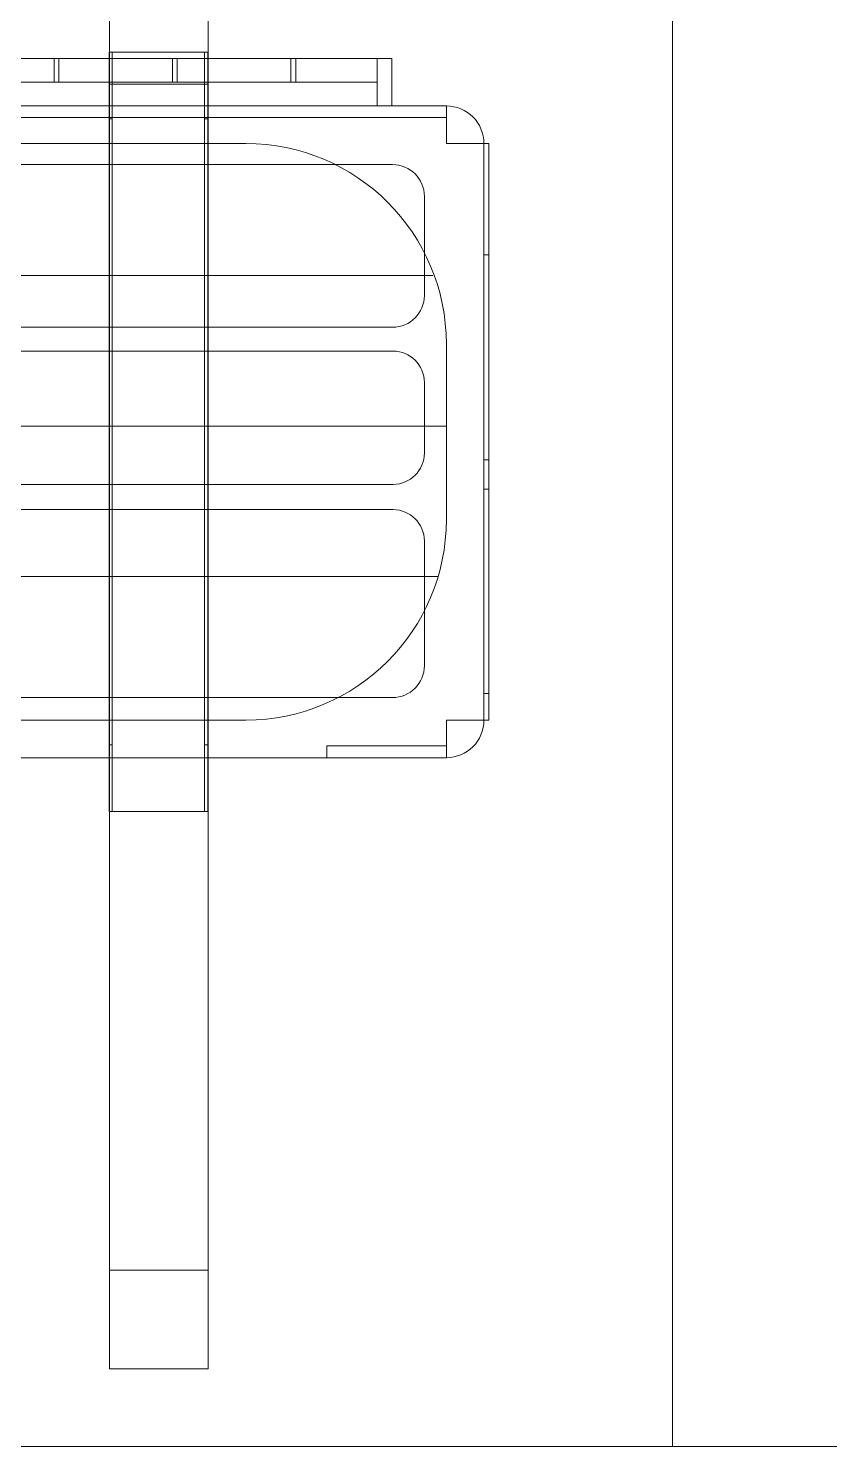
# Model space of a CAD drawing. Header units: metres. Extents: x 29 to 86.9, y -23.2 to 39.7.
# Drawn here: x 59.425 to 59.831, y -19.872 to -19.153 of the extents above; entities that cross this region are included whole.
import ezdxf

# ---------------------------------------------------------------- set-up
doc = ezdxf.new("R2010")
doc.units = ezdxf.units.M
doc.header["$LTSCALE"] = 100
doc.layers.get('0').update_dxf_attribs({"color": 254})
for name, color, linetype, lineweight in [('A-GENM', 7, 'Continuous', 18), ('Arqui', 8, 'Continuous', 0), ('M-EQPM', 14, 'Continuous', 18)]:
    doc.layers.add(name, color=color, linetype=linetype, lineweight=lineweight)

# ---------------------------------------------------------------- blocks, each defined once
blk = doc.blocks.new('A$C9582355f')
at = {"layer": 'Arqui'}
for points in [[(30.76906, 5.29217), (29.76906, 5.29217), (29.76906, 3.29217), (30.76906, 3.29217)], [(30.76906, 5.29217), (31.76906, 5.29217), (31.76906, 3.29217), (30.76906, 3.29217)]]:
    blk.add_lwpolyline(points, close=True, dxfattribs=at)
blk = doc.blocks.new('PIE AMIGO - PIE AMIGO-2313743-NIVEL 02')
at = {"layer": 'A-GENM', "color": 253, "true_color": 0xaaaaaa}
for p, q in [((-0.53086, 0.025), (-0.60157, 0.025)), ((-0.60157, 0.025), (-0.60157, -0.025)), ((0.07, 0.025), (-0.60157, 0.025)), ((-0.53086, -0.025), (-0.53086, 0.025)), ((-0.53086, 0.025), (0.07, 0.025)), ((0.12, 0.025), (0.07, 0.025)), ((0.07, 0.025), (0.07, -0.025)), ((0.12, 0.025), (0.07, 0.025)), ((0.07, 0.025), (0.07, -0.025)), ((0.07, -0.025), (0.07, 0.025)), ((0.07, -0.025), (0.07, 0.025)), ((0.12, -0.025), (0.12, 0.025)), ((0.12, -0.025), (0.12, 0.025)), ((-0.60157, -0.025), (-0.53086, -0.025)), ((-0.60157, -0.025), (0.07, -0.025)), ((0.07, -0.025), (-0.53086, -0.025)), ((0.07, -0.025), (0.12, -0.025)), ((0.07, -0.025), (0.12, -0.025))]:
    blk.add_line(p, q, dxfattribs=at)
blk = doc.blocks.new('USA_FJM_ODU_UB2_5ROOM_Ver_1_1 _048- 4TR_-JXH48J-AJ048 - 47000 BTU_ 208-230V_ AJ048BXJ5CH_AA-2905613-NIVEL 02')
at = {"layer": 'M-EQPM', "lineweight": 9}
h = blk.add_hatch(dxfattribs=at)
h.set_pattern_fill('FP_5', color=256, style=0, pattern_type=2)
h.set_pattern_definition([(0, (0, 0), (0, 0.0762), [])])
h.paths.add_polyline_path([(0.32268, 0.14605), (-0.34925, 0.14605), (-0.37555, 0.14259), (-0.40005, 0.13244), (-0.42109, 0.11629), (-0.43724, 0.09525), (-0.44739, 0.07075), (-0.45085, 0.04445), (-0.45085, -0.04445), (-0.44739, -0.07075), (-0.43724, -0.09525), (-0.42109, -0.11629), (-0.40005, -0.13244), (-0.37555, -0.14259), (-0.34925, -0.14605), (0.34925, -0.14605), (0.37555, -0.14259), (0.40005, -0.13244), (0.42109, -0.11629), (0.43724, -0.09525), (0.44739, -0.07075), (0.45085, -0.04445), (0.45085, 0.04445), (0.44739, 0.07075), (0.43724, 0.09525), (0.42109, 0.11629), (0.40005, 0.13244), (0.37555, 0.14259), (0.34925, 0.14605)])
at = {"layer": 'M-EQPM', "color": 1, "true_color": 0xff0000}
for p, q in [((-0.32987, 0.19234), (-0.32987, -0.19234)), ((-0.32987, 0.15857), (-0.32987, 0.19234)), ((-0.32827, 0.19234), (-0.32987, 0.19234)), ((-0.32987, 0.19234), (-0.32827, 0.19234)), ((-0.32827, 0.19234), (-0.32827, 0.15857)), ((-0.32827, -0.19234), (-0.32827, 0.19234)), ((-0.28147, 0.19234), (-0.32827, 0.19234)), ((-0.32827, 0.19234), (-0.32827, -0.19234)), ((-0.32827, -0.19234), (-0.32827, 0.19234)), ((-0.32827, 0.19234), (-0.28147, 0.19234)), ((-0.28147, 0.19234), (-0.28147, -0.19234)), ((-0.28147, 0.15857), (-0.28147, 0.19234)), ((-0.27987, 0.19234), (-0.28147, 0.19234)), ((-0.28147, 0.19234), (-0.27987, 0.19234)), ((-0.28147, -0.19234), (-0.28147, 0.19234)), ((-0.28147, 0.19234), (-0.28147, -0.19234)), ((-0.27987, 0.19234), (-0.27987, 0.15857)), ((-0.27987, -0.19234), (-0.27987, 0.19234)), ((-0.45085, 0.14605), (-0.45085, 0.1651)), ((-0.45085, 0.1651), (-0.45085, 0.14605)), ((-0.45085, 0.1651), (0.45085, 0.1651)), ((0.45085, 0.1651), (-0.45085, 0.1651)), ((-0.45085, 0.1651), (0.45085, 0.1651)), ((0.45085, 0.1651), (-0.45085, 0.1651)), ((-0.39029, 0.1651), (-0.45085, 0.1651)), ((-0.45085, 0.1651), (-0.45085, 0.15918)), ((-0.45085, 0.15918), (-0.45085, 0.1651)), ((-0.45085, 0.1651), (-0.39029, 0.1651)), ((-0.45085, 0.15918), (-0.39029, 0.15918)), ((-0.39029, 0.15918), (-0.45085, 0.15918)), ((-0.39029, 0.15918), (-0.39029, 0.1651)), ((-0.39029, 0.1651), (-0.39029, 0.15918)), ((-0.32987, -0.15857), (-0.32987, 0.15857)), ((-0.32987, 0.15857), (-0.32827, 0.15857)), ((-0.32827, 0.15857), (-0.32827, -0.15857)), ((-0.28147, -0.15857), (-0.28147, 0.15857)), ((-0.28147, 0.15857), (-0.27987, 0.15857)), ((-0.27987, 0.15857), (-0.27987, -0.15857)), ((-0.47244, -0.14605), (-0.47244, 0.14605)), ((-0.47244, 0.14605), (-0.47244, -0.14605)), ((-0.47244, 0.14605), (-0.4699, 0.14605)), ((-0.47244, 0.14605), (-0.4699, 0.14605)), ((-0.4699, 0.14605), (-0.45085, 0.14605)), ((-0.45085, 0.14605), (-0.4699, 0.14605)), ((-0.4699, -0.14605), (-0.4699, 0.14605)), ((-0.4699, 0.14605), (-0.4699, -0.14605)), ((-0.4699, -0.14605), (-0.4699, 0.14605)), ((-0.4699, 0.14605), (-0.4699, -0.14605)), ((-0.4699, -0.14605), (-0.4699, 0.14605)), ((-0.4699, 0.14605), (-0.4699, -0.14605)), ((0.34925, 0.14605), (-0.34925, 0.14605)), ((-0.34925, 0.14605), (0.34925, 0.14605)), ((-0.4699, 0.13264), (-0.47244, 0.13264)), ((-0.4699, 0.13264), (-0.47244, 0.13264)), ((-0.4699, 0.13264), (-0.47244, 0.13264)), ((-0.4699, 0.13264), (-0.47244, 0.13264)), ((-0.4699, 0.13264), (-0.47244, 0.13264)), ((-0.4699, 0.13264), (-0.47244, 0.13264)), ((-0.4699, 0.13264), (-0.47244, 0.13264)), ((-0.47244, 0.12211), (-0.47244, 0.13264)), ((-0.47244, 0.12211), (-0.47244, 0.13264)), ((-0.47244, 0.12211), (-0.47244, 0.13264)), ((-0.47244, 0.12211), (-0.47244, 0.13264)), ((-0.47244, 0.12211), (-0.47244, 0.13264)), ((-0.47244, 0.12211), (-0.47244, 0.13264)), ((-0.47244, 0.12211), (-0.47244, 0.13264)), ((-0.47244, 0.12211), (-0.47244, 0.13264)), ((-0.47244, 0.12211), (-0.47244, 0.13264)), ((-0.47244, 0.12211), (-0.47244, 0.13264)), ((-0.47244, 0.12211), (-0.47244, 0.13264)), ((-0.47244, 0.12211), (-0.47244, 0.13264)), ((-0.47244, 0.12211), (-0.47244, 0.13264)), ((-0.47244, 0.12211), (-0.47244, 0.13264)), ((-0.4699, 0.13264), (-0.4699, 0.12211)), ((-0.4699, 0.13264), (-0.4699, 0.12211)), ((-0.4699, 0.13264), (-0.4699, 0.12211)), ((-0.4699, 0.13264), (-0.4699, 0.12211)), ((-0.4699, 0.13264), (-0.4699, 0.12211)), ((-0.4699, 0.13264), (-0.4699, 0.12211)), ((-0.4699, 0.13264), (-0.4699, 0.12211)), ((-0.4699, 0.13264), (-0.4699, 0.12211)), ((-0.4699, 0.13264), (-0.4699, 0.12211)), ((-0.4699, 0.13264), (-0.4699, 0.12211)), ((-0.4699, 0.13264), (-0.4699, 0.12211)), ((-0.4699, 0.13264), (-0.4699, 0.12211)), ((-0.4699, 0.13264), (-0.4699, 0.12211)), ((-0.4699, 0.13264), (-0.4699, 0.12211)), ((0.42241, 0.13461), (-0.42359, 0.13461)), ((-0.42359, 0.13461), (0.42241, 0.13461)), ((-0.47244, 0.12211), (-0.47244, 0.03956)), ((-0.47244, 0.03956), (-0.47244, 0.12211)), ((-0.47244, 0.12211), (-0.47244, 0.03956)), ((-0.47244, 0.03956), (-0.47244, 0.12211)), ((-0.47244, 0.12211), (-0.47244, 0.03956)), ((-0.47244, 0.03956), (-0.47244, 0.12211)), ((-0.47244, 0.12211), (-0.47244, 0.03956)), ((-0.47244, 0.03956), (-0.47244, 0.12211)), ((-0.47244, 0.12211), (-0.47244, 0.03956)), ((-0.47244, 0.03956), (-0.47244, 0.12211)), ((-0.47244, 0.12211), (-0.47244, 0.03956)), ((-0.47244, 0.03956), (-0.47244, 0.12211)), ((-0.47244, 0.12211), (-0.47244, 0.03956)), ((-0.47244, 0.03956), (-0.47244, 0.12211)), ((-0.4699, 0.12211), (-0.4699, 0.03956)), ((-0.4699, 0.03956), (-0.4699, 0.12211)), ((-0.4699, 0.12211), (-0.4699, 0.03956)), ((-0.4699, 0.03956), (-0.4699, 0.12211)), ((-0.4699, 0.12211), (-0.4699, 0.03956)), ((-0.4699, 0.03956), (-0.4699, 0.12211)), ((-0.4699, 0.12211), (-0.4699, 0.03956)), ((-0.4699, 0.03956), (-0.4699, 0.12211)), ((-0.4699, 0.12211), (-0.4699, 0.03956)), ((-0.4699, 0.03956), (-0.4699, 0.12211)), ((-0.4699, 0.12211), (-0.4699, 0.03956)), ((-0.4699, 0.03956), (-0.4699, 0.12211)), ((-0.4699, 0.12211), (-0.4699, 0.03956)), ((-0.4699, 0.03956), (-0.4699, 0.12211)), ((-0.43969, 0.11851), (-0.43969, 0.05526)), ((-0.43969, 0.05526), (-0.43969, 0.11851)), ((-0.45085, 0.04445), (-0.45085, -0.04445)), ((-0.45085, -0.04445), (-0.45085, 0.04445)), ((-0.47244, 0.02903), (-0.47244, 0.03956)), ((-0.47244, 0.02903), (-0.47244, 0.03956)), ((-0.47244, 0.02903), (-0.47244, 0.03956)), ((-0.47244, 0.02903), (-0.47244, 0.03956)), ((-0.47244, 0.02903), (-0.47244, 0.03956)), ((-0.47244, 0.02903), (-0.47244, 0.03956)), ((-0.47244, 0.02903), (-0.47244, 0.03956)), ((-0.47244, 0.02903), (-0.47244, 0.03956)), ((-0.47244, 0.02903), (-0.47244, 0.03956)), ((-0.47244, 0.02903), (-0.47244, 0.03956)), ((-0.47244, 0.02903), (-0.47244, 0.03956)), ((-0.47244, 0.02903), (-0.47244, 0.03956)), ((-0.47244, 0.02903), (-0.47244, 0.03956)), ((-0.47244, 0.02903), (-0.47244, 0.03956)), ((-0.4699, 0.03956), (-0.4699, 0.02903)), ((-0.4699, 0.03956), (-0.4699, 0.02903)), ((-0.4699, 0.03956), (-0.4699, 0.02903)), ((-0.4699, 0.03956), (-0.4699, 0.02903)), ((-0.4699, 0.03956), (-0.4699, 0.02903)), ((-0.4699, 0.03956), (-0.4699, 0.02903)), ((-0.4699, 0.03956), (-0.4699, 0.02903)), ((-0.4699, 0.03956), (-0.4699, 0.02903)), ((-0.4699, 0.03956), (-0.4699, 0.02903)), ((-0.4699, 0.03956), (-0.4699, 0.02903)), ((-0.4699, 0.03956), (-0.4699, 0.02903)), ((-0.4699, 0.03956), (-0.4699, 0.02903)), ((-0.4699, 0.03956), (-0.4699, 0.02903)), ((-0.4699, 0.03956), (-0.4699, 0.02903)), ((-0.42385, 0.03943), (0.42268, 0.03943)), ((0.42268, 0.03943), (-0.42385, 0.03943)), ((-0.47244, 0.02903), (-0.4699, 0.02903)), ((-0.47244, 0.02903), (-0.4699, 0.02903)), ((-0.47244, 0.02903), (-0.4699, 0.02903)), ((-0.47244, 0.02903), (-0.4699, 0.02903)), ((-0.47244, 0.02903), (-0.4699, 0.02903)), ((-0.47244, 0.02903), (-0.4699, 0.02903)), ((-0.47244, 0.02903), (-0.4699, 0.02903)), ((0.42268, 0.02663), (-0.42385, 0.02663)), ((-0.42385, 0.02663), (0.42268, 0.02663)), ((-0.4699, 0.01413), (-0.47244, 0.01413)), ((-0.4699, 0.01413), (-0.47244, 0.01413)), ((-0.4699, 0.01413), (-0.47244, 0.01413)), ((-0.4699, 0.01413), (-0.47244, 0.01413)), ((-0.4699, 0.01413), (-0.47244, 0.01413)), ((-0.4699, 0.01413), (-0.47244, 0.01413)), ((-0.4699, 0.01413), (-0.47244, 0.01413)), ((-0.47244, 0.0036), (-0.47244, 0.01413)), ((-0.47244, 0.0036), (-0.47244, 0.01413)), ((-0.47244, 0.0036), (-0.47244, 0.01413)), ((-0.47244, 0.0036), (-0.47244, 0.01413)), ((-0.47244, 0.0036), (-0.47244, 0.01413)), ((-0.47244, 0.0036), (-0.47244, 0.01413)), ((-0.47244, 0.0036), (-0.47244, 0.01413)), ((-0.47244, 0.0036), (-0.47244, 0.01413)), ((-0.47244, 0.0036), (-0.47244, 0.01413)), ((-0.47244, 0.0036), (-0.47244, 0.01413)), ((-0.47244, 0.0036), (-0.47244, 0.01413)), ((-0.47244, 0.0036), (-0.47244, 0.01413)), ((-0.47244, 0.0036), (-0.47244, 0.01413)), ((-0.47244, 0.0036), (-0.47244, 0.01413)), ((-0.4699, 0.01413), (-0.4699, 0.0036)), ((-0.4699, 0.01413), (-0.4699, 0.0036)), ((-0.4699, 0.01413), (-0.4699, 0.0036)), ((-0.4699, 0.01413), (-0.4699, 0.0036)), ((-0.4699, 0.01413), (-0.4699, 0.0036)), ((-0.4699, 0.01413), (-0.4699, 0.0036)), ((-0.4699, 0.01413), (-0.4699, 0.0036)), ((-0.4699, 0.01413), (-0.4699, 0.0036)), ((-0.4699, 0.01413), (-0.4699, 0.0036)), ((-0.4699, 0.01413), (-0.4699, 0.0036)), ((-0.4699, 0.01413), (-0.4699, 0.0036)), ((-0.4699, 0.01413), (-0.4699, 0.0036)), ((-0.4699, 0.01413), (-0.4699, 0.0036)), ((-0.4699, 0.01413), (-0.4699, 0.0036)), ((-0.43969, 0.0108), (-0.43969, -0.02501)), ((-0.43969, -0.02501), (-0.43969, 0.0108)), ((-0.47244, -0.07907), (-0.47244, 0.0036)), ((-0.47244, 0.0036), (-0.47244, -0.07919)), ((-0.47244, -0.07907), (-0.47244, 0.0036)), ((-0.47244, 0.0036), (-0.47244, -0.07919)), ((-0.47244, -0.07907), (-0.47244, 0.0036)), ((-0.47244, 0.0036), (-0.47244, -0.07919)), ((-0.47244, -0.07907), (-0.47244, 0.0036)), ((-0.47244, 0.0036), (-0.47244, -0.07919)), ((-0.47244, -0.07907), (-0.47244, 0.0036)), ((-0.47244, 0.0036), (-0.47244, -0.07919)), ((-0.47244, -0.07907), (-0.47244, 0.0036)), ((-0.47244, 0.0036), (-0.47244, -0.07919)), ((-0.47244, -0.07907), (-0.47244, 0.0036)), ((-0.47244, 0.0036), (-0.47244, -0.07919)), ((-0.4699, -0.07919), (-0.4699, 0.0036)), ((-0.4699, 0.0036), (-0.4699, -0.07907)), ((-0.4699, -0.07919), (-0.4699, 0.0036)), ((-0.4699, 0.0036), (-0.4699, -0.07907)), ((-0.4699, -0.07919), (-0.4699, 0.0036)), ((-0.4699, 0.0036), (-0.4699, -0.07907)), ((-0.4699, -0.07919), (-0.4699, 0.0036)), ((-0.4699, 0.0036), (-0.4699, -0.07907)), ((-0.4699, -0.07919), (-0.4699, 0.0036)), ((-0.4699, 0.0036), (-0.4699, -0.07907)), ((-0.4699, -0.07919), (-0.4699, 0.0036)), ((-0.4699, 0.0036), (-0.4699, -0.07907)), ((-0.4699, -0.07919), (-0.4699, 0.0036)), ((-0.4699, 0.0036), (-0.4699, -0.07907)), ((-0.42385, -0.04084), (0.42268, -0.04084)), ((0.42268, -0.04084), (-0.42385, -0.04084)), ((0.42129, -0.05298), (-0.42359, -0.05298)), ((-0.42359, -0.05298), (0.42129, -0.05298)), ((-0.43969, -0.06908), (-0.43969, -0.11926)), ((-0.43969, -0.11926), (-0.43969, -0.06908)), ((-0.47244, -0.0896), (-0.47244, -0.07907)), ((-0.47244, -0.0896), (-0.47244, -0.07907)), ((-0.47244, -0.0896), (-0.47244, -0.07907)), ((-0.47244, -0.0896), (-0.47244, -0.07907)), ((-0.47244, -0.0896), (-0.47244, -0.07907)), ((-0.47244, -0.0896), (-0.47244, -0.07907)), ((-0.47244, -0.0896), (-0.47244, -0.07907)), ((-0.47244, -0.0896), (-0.47244, -0.07919)), ((-0.47244, -0.0896), (-0.47244, -0.07919)), ((-0.47244, -0.0896), (-0.47244, -0.07919)), ((-0.47244, -0.0896), (-0.47244, -0.07919)), ((-0.47244, -0.0896), (-0.47244, -0.07919)), ((-0.47244, -0.0896), (-0.47244, -0.07919)), ((-0.47244, -0.0896), (-0.47244, -0.07919)), ((-0.4699, -0.07907), (-0.4699, -0.0896)), ((-0.4699, -0.07907), (-0.4699, -0.0896)), ((-0.4699, -0.07907), (-0.4699, -0.0896)), ((-0.4699, -0.07907), (-0.4699, -0.0896)), ((-0.4699, -0.07907), (-0.4699, -0.0896)), ((-0.4699, -0.07907), (-0.4699, -0.0896)), ((-0.4699, -0.07907), (-0.4699, -0.0896)), ((-0.4699, -0.07919), (-0.4699, -0.0896)), ((-0.4699, -0.07919), (-0.4699, -0.0896)), ((-0.4699, -0.07919), (-0.4699, -0.0896)), ((-0.4699, -0.07919), (-0.4699, -0.0896)), ((-0.4699, -0.07919), (-0.4699, -0.0896)), ((-0.4699, -0.07919), (-0.4699, -0.0896)), ((-0.4699, -0.07919), (-0.4699, -0.0896)), ((-0.47244, -0.0896), (-0.4699, -0.0896)), ((-0.47244, -0.0896), (-0.4699, -0.0896)), ((-0.47244, -0.0896), (-0.4699, -0.0896)), ((-0.47244, -0.0896), (-0.4699, -0.0896)), ((-0.47244, -0.0896), (-0.4699, -0.0896)), ((-0.47244, -0.0896), (-0.4699, -0.0896)), ((-0.47244, -0.0896), (-0.4699, -0.0896)), ((-0.42359, -0.13536), (0.42129, -0.13536)), ((0.42129, -0.13536), (-0.42359, -0.13536)), ((-0.4699, -0.14605), (-0.47244, -0.14605)), ((-0.47244, -0.14605), (-0.4699, -0.14605)), ((-0.45085, -0.14605), (-0.4699, -0.14605)), ((-0.4699, -0.14605), (-0.45085, -0.14605)), ((-0.45085, -0.1651), (-0.45085, -0.14605)), ((-0.45085, -0.14605), (-0.45085, -0.1651)), ((-0.34925, -0.14605), (0.34925, -0.14605)), ((0.34925, -0.14605), (-0.34925, -0.14605)), ((0.45085, -0.15918), (-0.45085, -0.15918)), ((-0.45085, -0.15918), (-0.45085, -0.1651)), ((-0.45085, -0.1651), (-0.45085, -0.15918)), ((-0.45085, -0.15918), (0.45085, -0.15918)), ((0.45085, -0.1651), (-0.45085, -0.1651)), ((-0.45085, -0.1651), (0.45085, -0.1651)), ((0.45085, -0.1651), (-0.45085, -0.1651)), ((-0.45085, -0.1651), (0.45085, -0.1651)), ((-0.45085, -0.1651), (0.45085, -0.1651)), ((0.45085, -0.1651), (-0.45085, -0.1651)), ((-0.42317, -0.1651), (-0.42317, -0.1891)), ((-0.41448, -0.1651), (-0.42317, -0.1651)), ((-0.41448, -0.1651), (-0.42317, -0.1651)), ((-0.42317, -0.1651), (-0.42317, -0.1891)), ((-0.41448, -0.1651), (-0.42317, -0.1651)), ((-0.41448, -0.1651), (-0.42317, -0.1651)), ((-0.41577, -0.1651), (-0.41577, -0.1891)), ((-0.41577, -0.1651), (-0.41448, -0.1651)), ((-0.41577, -0.1651), (-0.41448, -0.1651)), ((-0.41577, -0.1651), (-0.41577, -0.1891)), ((-0.41577, -0.1651), (-0.41448, -0.1651)), ((-0.41577, -0.1651), (-0.41448, -0.1651)), ((-0.41448, -0.1651), (0.14802, -0.1651)), ((0.14802, -0.1651), (-0.41448, -0.1651)), ((-0.41448, -0.1651), (0.14802, -0.1651)), ((0.14802, -0.1651), (-0.41448, -0.1651)), ((-0.41448, -0.1651), (0.14802, -0.1651)), ((0.14802, -0.1651), (-0.41448, -0.1651)), ((-0.41448, -0.1651), (0.14802, -0.1651)), ((0.14802, -0.1651), (-0.41448, -0.1651)), ((-0.32987, -0.19234), (-0.32987, -0.15857)), ((-0.32987, -0.15857), (-0.32827, -0.15857)), ((-0.32827, -0.15857), (-0.32827, -0.19234)), ((-0.28147, -0.19234), (-0.28147, -0.15857)), ((-0.28147, -0.15857), (-0.27987, -0.15857)), ((-0.27987, -0.15857), (-0.27987, -0.19234)), ((-0.41578, -0.1771), (0.14931, -0.1771)), ((0.14931, -0.1771), (-0.41578, -0.1771)), ((-0.41578, -0.1891), (-0.41578, -0.1771)), ((-0.41578, -0.1771), (-0.41578, -0.1891)), ((-0.41578, -0.1771), (0.14931, -0.1771)), ((0.14931, -0.1771), (-0.41578, -0.1771)), ((-0.41578, -0.1891), (-0.41578, -0.1771)), ((-0.41578, -0.1771), (-0.41578, -0.1891)), ((-0.41578, -0.1771), (0.14931, -0.1771)), ((0.14931, -0.1771), (-0.41578, -0.1771)), ((-0.41578, -0.1891), (-0.41578, -0.1771)), ((-0.41578, -0.1771), (-0.41578, -0.1891)), ((-0.41578, -0.1771), (0.14931, -0.1771)), ((0.14931, -0.1771), (-0.41578, -0.1771)), ((-0.41578, -0.1891), (-0.41578, -0.1771)), ((-0.41578, -0.1771), (-0.41578, -0.1891)), ((-0.41578, -0.1771), (0.14931, -0.1771)), ((0.14931, -0.1771), (-0.41578, -0.1771)), ((-0.41578, -0.1891), (-0.41578, -0.1771)), ((-0.41578, -0.1771), (-0.41578, -0.1891)), ((-0.41578, -0.1771), (0.14931, -0.1771)), ((0.14931, -0.1771), (-0.41578, -0.1771)), ((-0.41578, -0.1891), (-0.41578, -0.1771)), ((-0.41578, -0.1771), (-0.41578, -0.1891)), ((-0.41578, -0.1771), (0.14931, -0.1771)), ((0.14931, -0.1771), (-0.41578, -0.1771)), ((-0.41578, -0.1891), (-0.41578, -0.1771)), ((-0.41578, -0.1771), (-0.41578, -0.1891)), ((-0.41578, -0.1771), (0.14931, -0.1771)), ((0.14931, -0.1771), (-0.41578, -0.1771)), ((-0.41578, -0.1891), (-0.41578, -0.1771)), ((-0.41578, -0.1771), (-0.41578, -0.1891)), ((-0.41578, -0.1771), (0.14931, -0.1771)), ((0.14931, -0.1771), (-0.41578, -0.1771)), ((-0.41578, -0.1891), (-0.41578, -0.1771)), ((-0.41578, -0.1771), (-0.41578, -0.1891)), ((-0.41578, -0.1771), (0.14931, -0.1771)), ((0.14931, -0.1771), (-0.41578, -0.1771)), ((-0.41578, -0.1891), (-0.41578, -0.1771)), ((-0.41578, -0.1771), (-0.41578, -0.1891)), ((-0.41578, -0.1771), (0.14931, -0.1771)), ((0.14931, -0.1771), (-0.41578, -0.1771)), ((-0.41578, -0.1891), (-0.41578, -0.1771)), ((-0.41578, -0.1771), (-0.41578, -0.1891)), ((-0.41578, -0.1771), (0.14931, -0.1771)), ((0.14931, -0.1771), (-0.41578, -0.1771)), ((-0.41578, -0.1891), (-0.41578, -0.1771)), ((-0.41578, -0.1771), (-0.41578, -0.1891)), ((-0.41578, -0.1771), (0.14931, -0.1771)), ((0.14931, -0.1771), (-0.41578, -0.1771)), ((-0.41578, -0.1891), (-0.41578, -0.1771)), ((-0.41578, -0.1771), (-0.41578, -0.1891)), ((-0.41578, -0.1771), (0.14931, -0.1771)), ((0.14931, -0.1771), (-0.41578, -0.1771)), ((-0.41578, -0.1891), (-0.41578, -0.1771)), ((-0.41578, -0.1771), (-0.41578, -0.1891)), ((-0.41578, -0.1771), (0.14931, -0.1771)), ((0.14931, -0.1771), (-0.41578, -0.1771)), ((-0.41578, -0.1891), (-0.41578, -0.1771)), ((-0.41578, -0.1771), (-0.41578, -0.1891)), ((-0.41578, -0.1771), (0.14931, -0.1771)), ((0.14931, -0.1771), (-0.41578, -0.1771)), ((-0.41578, -0.1891), (-0.41578, -0.1771)), ((-0.41578, -0.1771), (-0.41578, -0.1891)), ((-0.41578, -0.1771), (0.14931, -0.1771)), ((0.14931, -0.1771), (-0.41578, -0.1771)), ((-0.41578, -0.1891), (-0.41578, -0.1771)), ((-0.41578, -0.1771), (-0.41578, -0.1891)), ((-0.41578, -0.1771), (0.14931, -0.1771)), ((0.14931, -0.1771), (-0.41578, -0.1771)), ((-0.41578, -0.1891), (-0.41578, -0.1771)), ((-0.41578, -0.1771), (-0.41578, -0.1891)), ((-0.41578, -0.1771), (0.14931, -0.1771)), ((0.14931, -0.1771), (-0.41578, -0.1771)), ((-0.41578, -0.1891), (-0.41578, -0.1771)), ((-0.41578, -0.1771), (-0.41578, -0.1891)), ((-0.41578, -0.1771), (0.14931, -0.1771)), ((0.14931, -0.1771), (-0.41578, -0.1771)), ((-0.41578, -0.1891), (-0.41578, -0.1771)), ((-0.41578, -0.1771), (-0.41578, -0.1891)), ((-0.41578, -0.1771), (0.14931, -0.1771)), ((0.14931, -0.1771), (-0.41578, -0.1771)), ((-0.41578, -0.1891), (-0.41578, -0.1771)), ((-0.41578, -0.1771), (-0.41578, -0.1891)), ((-0.41578, -0.1771), (0.14931, -0.1771)), ((0.14931, -0.1771), (-0.41578, -0.1771)), ((-0.41578, -0.1891), (-0.41578, -0.1771)), ((-0.41578, -0.1771), (-0.41578, -0.1891)), ((-0.41578, -0.1771), (0.14931, -0.1771)), ((0.14931, -0.1771), (-0.41578, -0.1771)), ((-0.41578, -0.1891), (-0.41578, -0.1771)), ((-0.41578, -0.1771), (-0.41578, -0.1891)), ((-0.41578, -0.1771), (0.14931, -0.1771)), ((0.14931, -0.1771), (-0.41578, -0.1771)), ((-0.41578, -0.1891), (-0.41578, -0.1771)), ((-0.41578, -0.1771), (-0.41578, -0.1891)), ((-0.41578, -0.1771), (0.14931, -0.1771)), ((0.14931, -0.1771), (-0.41578, -0.1771)), ((-0.41578, -0.1891), (-0.41578, -0.1771)), ((-0.41578, -0.1771), (-0.41578, -0.1891)), ((-0.41578, -0.1771), (0.14931, -0.1771)), ((0.14931, -0.1771), (-0.41578, -0.1771)), ((-0.41578, -0.1891), (-0.41578, -0.1771)), ((-0.41578, -0.1771), (-0.41578, -0.1891)), ((-0.41578, -0.1771), (0.14931, -0.1771)), ((0.14931, -0.1771), (-0.41578, -0.1771)), ((-0.41578, -0.1891), (-0.41578, -0.1771)), ((-0.41578, -0.1771), (-0.41578, -0.1891)), ((-0.41578, -0.1771), (0.14931, -0.1771)), ((0.14931, -0.1771), (-0.41578, -0.1771)), ((-0.41578, -0.1891), (-0.41578, -0.1771)), ((-0.41578, -0.1771), (-0.41578, -0.1891)), ((-0.41578, -0.1771), (0.14931, -0.1771)), ((0.14931, -0.1771), (-0.41578, -0.1771)), ((-0.41578, -0.1891), (-0.41578, -0.1771)), ((-0.41578, -0.1771), (-0.41578, -0.1891)), ((-0.41578, -0.1771), (0.14931, -0.1771)), ((0.14931, -0.1771), (-0.41578, -0.1771)), ((-0.41578, -0.1891), (-0.41578, -0.1771)), ((-0.41578, -0.1771), (-0.41578, -0.1891)), ((-0.41578, -0.1771), (0.14931, -0.1771)), ((0.14931, -0.1771), (-0.41578, -0.1771)), ((-0.41578, -0.1891), (-0.41578, -0.1771)), ((-0.41578, -0.1771), (-0.41578, -0.1891)), ((-0.41578, -0.1771), (0.14931, -0.1771)), ((0.14931, -0.1771), (-0.41578, -0.1771)), ((-0.41578, -0.1891), (-0.41578, -0.1771)), ((-0.41578, -0.1771), (-0.41578, -0.1891)), ((-0.41578, -0.1771), (0.14931, -0.1771)), ((0.14931, -0.1771), (-0.41578, -0.1771)), ((-0.41578, -0.1891), (-0.41578, -0.1771)), ((-0.41578, -0.1771), (-0.41578, -0.1891)), ((-0.41578, -0.1771), (0.14931, -0.1771)), ((0.14931, -0.1771), (-0.41578, -0.1771)), ((-0.41578, -0.1891), (-0.41578, -0.1771)), ((-0.41578, -0.1771), (-0.41578, -0.1891)), ((-0.41578, -0.1771), (0.14931, -0.1771)), ((0.14931, -0.1771), (-0.41578, -0.1771)), ((-0.41578, -0.1891), (-0.41578, -0.1771)), ((-0.41578, -0.1771), (-0.41578, -0.1891)), ((-0.41578, -0.1771), (0.14931, -0.1771)), ((0.14931, -0.1771), (-0.41578, -0.1771)), ((-0.41578, -0.1891), (-0.41578, -0.1771)), ((-0.41578, -0.1771), (-0.41578, -0.1891)), ((-0.41578, -0.1771), (0.14931, -0.1771)), ((0.14931, -0.1771), (-0.41578, -0.1771)), ((-0.41578, -0.1891), (-0.41578, -0.1771)), ((-0.41578, -0.1771), (-0.41578, -0.1891)), ((-0.41578, -0.1771), (0.14931, -0.1771)), ((0.14931, -0.1771), (-0.41578, -0.1771)), ((-0.41578, -0.1891), (-0.41578, -0.1771)), ((-0.41578, -0.1771), (-0.41578, -0.1891)), ((-0.41578, -0.1771), (0.14931, -0.1771)), ((0.14931, -0.1771), (-0.41578, -0.1771)), ((-0.41578, -0.1891), (-0.41578, -0.1771)), ((-0.41578, -0.1771), (-0.41578, -0.1891)), ((-0.41578, -0.1771), (0.14931, -0.1771)), ((0.14931, -0.1771), (-0.41578, -0.1771)), ((-0.41578, -0.1891), (-0.41578, -0.1771)), ((-0.41578, -0.1771), (-0.41578, -0.1891)), ((-0.41578, -0.1771), (0.14931, -0.1771)), ((0.14931, -0.1771), (-0.41578, -0.1771)), ((-0.41578, -0.1891), (-0.41578, -0.1771)), ((-0.41578, -0.1771), (-0.41578, -0.1891)), ((-0.41578, -0.1771), (0.14931, -0.1771)), ((0.14931, -0.1771), (-0.41578, -0.1771)), ((-0.41578, -0.1891), (-0.41578, -0.1771)), ((-0.41578, -0.1771), (-0.41578, -0.1891)), ((-0.41578, -0.1771), (0.14931, -0.1771)), ((0.14931, -0.1771), (-0.41578, -0.1771)), ((-0.41578, -0.1891), (-0.41578, -0.1771)), ((-0.41578, -0.1771), (-0.41578, -0.1891)), ((-0.41578, -0.1771), (0.14931, -0.1771)), ((0.14931, -0.1771), (-0.41578, -0.1771)), ((-0.41578, -0.1891), (-0.41578, -0.1771)), ((-0.41578, -0.1771), (-0.41578, -0.1891)), ((-0.41578, -0.1771), (0.14931, -0.1771)), ((0.14931, -0.1771), (-0.41578, -0.1771)), ((-0.41578, -0.1891), (-0.41578, -0.1771)), ((-0.41578, -0.1771), (-0.41578, -0.1891)), ((-0.41578, -0.1771), (0.14931, -0.1771)), ((0.14931, -0.1771), (-0.41578, -0.1771)), ((-0.41578, -0.1891), (-0.41578, -0.1771)), ((-0.41578, -0.1771), (-0.41578, -0.1891)), ((-0.41578, -0.1771), (0.14931, -0.1771)), ((0.14931, -0.1771), (-0.41578, -0.1771)), ((-0.41578, -0.1891), (-0.41578, -0.1771)), ((-0.41578, -0.1771), (-0.41578, -0.1891)), ((-0.41578, -0.1771), (0.14931, -0.1771)), ((0.14931, -0.1771), (-0.41578, -0.1771)), ((-0.41578, -0.1891), (-0.41578, -0.1771)), ((-0.41578, -0.1771), (-0.41578, -0.1891)), ((-0.41578, -0.1771), (0.14931, -0.1771)), ((0.14931, -0.1771), (-0.41578, -0.1771)), ((-0.41578, -0.1891), (-0.41578, -0.1771)), ((-0.41578, -0.1771), (-0.41578, -0.1891)), ((-0.41578, -0.1771), (0.14931, -0.1771)), ((0.14931, -0.1771), (-0.41578, -0.1771)), ((-0.41578, -0.1891), (-0.41578, -0.1771)), ((-0.41578, -0.1771), (-0.41578, -0.1891)), ((-0.41578, -0.1771), (0.14931, -0.1771)), ((0.14931, -0.1771), (-0.41578, -0.1771)), ((-0.41578, -0.1891), (-0.41578, -0.1771)), ((-0.41578, -0.1771), (-0.41578, -0.1891)), ((-0.41578, -0.1771), (0.14931, -0.1771)), ((0.14931, -0.1771), (-0.41578, -0.1771)), ((-0.41578, -0.1891), (-0.41578, -0.1771)), ((-0.41578, -0.1771), (-0.41578, -0.1891)), ((-0.41578, -0.1771), (0.14931, -0.1771)), ((0.14931, -0.1771), (-0.41578, -0.1771)), ((-0.41578, -0.1891), (-0.41578, -0.1771)), ((-0.41578, -0.1771), (-0.41578, -0.1891)), ((-0.41578, -0.1771), (0.14931, -0.1771)), ((0.14931, -0.1771), (-0.41578, -0.1771)), ((-0.41578, -0.1891), (-0.41578, -0.1771)), ((-0.41578, -0.1771), (-0.41578, -0.1891)), ((-0.41578, -0.1771), (0.14931, -0.1771)), ((0.14931, -0.1771), (-0.41578, -0.1771)), ((-0.41578, -0.1891), (-0.41578, -0.1771)), ((-0.41578, -0.1771), (-0.41578, -0.1891)), ((-0.41578, -0.1771), (0.14931, -0.1771)), ((0.14931, -0.1771), (-0.41578, -0.1771)), ((-0.41578, -0.1891), (-0.41578, -0.1771)), ((-0.41578, -0.1771), (-0.41578, -0.1891)), ((-0.41578, -0.1771), (0.14931, -0.1771)), ((0.14931, -0.1771), (-0.41578, -0.1771)), ((-0.41578, -0.1891), (-0.41578, -0.1771)), ((-0.41578, -0.1771), (-0.41578, -0.1891)), ((-0.41578, -0.1771), (0.14931, -0.1771)), ((0.14931, -0.1771), (-0.41578, -0.1771)), ((-0.41578, -0.1891), (-0.41578, -0.1771)), ((-0.41578, -0.1771), (-0.41578, -0.1891)), ((-0.41578, -0.1771), (0.14931, -0.1771)), ((0.14931, -0.1771), (-0.41578, -0.1771)), ((-0.41578, -0.1891), (-0.41578, -0.1771)), ((-0.41578, -0.1771), (-0.41578, -0.1891)), ((-0.41578, -0.1771), (0.14931, -0.1771)), ((0.14931, -0.1771), (-0.41578, -0.1771)), ((-0.41578, -0.1891), (-0.41578, -0.1771)), ((-0.41578, -0.1771), (-0.41578, -0.1891)), ((-0.41578, -0.1771), (0.14931, -0.1771)), ((0.14931, -0.1771), (-0.41578, -0.1771)), ((-0.41578, -0.1891), (-0.41578, -0.1771)), ((-0.41578, -0.1771), (-0.41578, -0.1891)), ((-0.41578, -0.1771), (0.14931, -0.1771)), ((0.14931, -0.1771), (-0.41578, -0.1771)), ((-0.41578, -0.1891), (-0.41578, -0.1771)), ((-0.41578, -0.1771), (-0.41578, -0.1891)), ((-0.41578, -0.1771), (0.14931, -0.1771)), ((0.14931, -0.1771), (-0.41578, -0.1771)), ((-0.41578, -0.1891), (-0.41578, -0.1771)), ((-0.41578, -0.1771), (-0.41578, -0.1891)), ((-0.41578, -0.1771), (0.14931, -0.1771)), ((0.14931, -0.1771), (-0.41578, -0.1771)), ((-0.41578, -0.1891), (-0.41578, -0.1771)), ((-0.41578, -0.1771), (-0.41578, -0.1891)), ((-0.41578, -0.1771), (0.14931, -0.1771)), ((0.14931, -0.1771), (-0.41578, -0.1771)), ((-0.41578, -0.1891), (-0.41578, -0.1771)), ((-0.41578, -0.1771), (-0.41578, -0.1891)), ((-0.41578, -0.1771), (0.14931, -0.1771)), ((0.14931, -0.1771), (-0.41578, -0.1771)), ((-0.41578, -0.1891), (-0.41578, -0.1771)), ((-0.41578, -0.1771), (-0.41578, -0.1891)), ((-0.41578, -0.1771), (0.14931, -0.1771)), ((0.14931, -0.1771), (-0.41578, -0.1771)), ((-0.41578, -0.1891), (-0.41578, -0.1771)), ((-0.41578, -0.1771), (-0.41578, -0.1891)), ((-0.41578, -0.1771), (0.14931, -0.1771)), ((0.14931, -0.1771), (-0.41578, -0.1771)), ((-0.41578, -0.1891), (-0.41578, -0.1771)), ((-0.41578, -0.1771), (-0.41578, -0.1891)), ((-0.41578, -0.1771), (0.14931, -0.1771)), ((0.14931, -0.1771), (-0.41578, -0.1771)), ((-0.41578, -0.1891), (-0.41578, -0.1771)), ((-0.41578, -0.1771), (-0.41578, -0.1891)), ((-0.41578, -0.1771), (0.14931, -0.1771)), ((0.14931, -0.1771), (-0.41578, -0.1771)), ((-0.41578, -0.1891), (-0.41578, -0.1771)), ((-0.41578, -0.1771), (-0.41578, -0.1891)), ((-0.37201, -0.1771), (-0.37446, -0.1771)), ((-0.37446, -0.1771), (-0.37201, -0.1771)), ((-0.37446, -0.1771), (-0.37446, -0.1891)), ((-0.37446, -0.1771), (-0.37446, -0.1891)), ((-0.37201, -0.1771), (-0.37446, -0.1771)), ((-0.37446, -0.1771), (-0.37201, -0.1771)), ((-0.37446, -0.1771), (-0.37446, -0.1891)), ((-0.37446, -0.1771), (-0.37446, -0.1891)), ((-0.37201, -0.1891), (-0.37201, -0.1771)), ((-0.37201, -0.1771), (-0.37201, -0.1891)), ((-0.37201, -0.1891), (-0.37201, -0.1771)), ((-0.37201, -0.1771), (-0.37201, -0.1891)), ((-0.31201, -0.1771), (-0.31446, -0.1771)), ((-0.31446, -0.1771), (-0.31201, -0.1771)), ((-0.31446, -0.1771), (-0.31446, -0.1891)), ((-0.31446, -0.1771), (-0.31446, -0.1891)), ((-0.31201, -0.1771), (-0.31446, -0.1771)), ((-0.31446, -0.1771), (-0.31201, -0.1771)), ((-0.31446, -0.1771), (-0.31446, -0.1891)), ((-0.31446, -0.1771), (-0.31446, -0.1891)), ((-0.31201, -0.1891), (-0.31201, -0.1771)), ((-0.31201, -0.1771), (-0.31201, -0.1891)), ((-0.31201, -0.1891), (-0.31201, -0.1771)), ((-0.31201, -0.1771), (-0.31201, -0.1891)), ((-0.25201, -0.1771), (-0.25446, -0.1771)), ((-0.25446, -0.1771), (-0.25201, -0.1771)), ((-0.25446, -0.1771), (-0.25446, -0.1891)), ((-0.25446, -0.1771), (-0.25446, -0.1891)), ((-0.25201, -0.1771), (-0.25446, -0.1771)), ((-0.25446, -0.1771), (-0.25201, -0.1771)), ((-0.25446, -0.1771), (-0.25446, -0.1891)), ((-0.25446, -0.1771), (-0.25446, -0.1891)), ((-0.25201, -0.1891), (-0.25201, -0.1771)), ((-0.25201, -0.1771), (-0.25201, -0.1891)), ((-0.25201, -0.1891), (-0.25201, -0.1771)), ((-0.25201, -0.1771), (-0.25201, -0.1891)), ((-0.42317, -0.1891), (-0.41448, -0.1891)), ((-0.42317, -0.1891), (-0.41448, -0.1891)), ((-0.42317, -0.1891), (-0.41448, -0.1891)), ((-0.42317, -0.1891), (-0.41448, -0.1891)), ((-0.41578, -0.1891), (0.14931, -0.1891)), ((0.14931, -0.1891), (-0.41578, -0.1891)), ((-0.41578, -0.1891), (0.14931, -0.1891)), ((0.14931, -0.1891), (-0.41578, -0.1891)), ((-0.41578, -0.1891), (0.14931, -0.1891)), ((0.14931, -0.1891), (-0.41578, -0.1891)), ((-0.41578, -0.1891), (0.14931, -0.1891)), ((0.14931, -0.1891), (-0.41578, -0.1891)), ((-0.41578, -0.1891), (0.14931, -0.1891)), ((0.14931, -0.1891), (-0.41578, -0.1891)), ((-0.41578, -0.1891), (0.14931, -0.1891)), ((0.14931, -0.1891), (-0.41578, -0.1891)), ((-0.41578, -0.1891), (0.14931, -0.1891)), ((0.14931, -0.1891), (-0.41578, -0.1891)), ((-0.41578, -0.1891), (0.14931, -0.1891)), ((0.14931, -0.1891), (-0.41578, -0.1891)), ((-0.41578, -0.1891), (0.14931, -0.1891)), ((0.14931, -0.1891), (-0.41578, -0.1891)), ((-0.41578, -0.1891), (0.14931, -0.1891)), ((0.14931, -0.1891), (-0.41578, -0.1891)), ((-0.41578, -0.1891), (0.14931, -0.1891)), ((0.14931, -0.1891), (-0.41578, -0.1891)), ((-0.41578, -0.1891), (0.14931, -0.1891)), ((0.14931, -0.1891), (-0.41578, -0.1891)), ((-0.41578, -0.1891), (0.14931, -0.1891)), ((0.14931, -0.1891), (-0.41578, -0.1891)), ((-0.41578, -0.1891), (0.14931, -0.1891)), ((0.14931, -0.1891), (-0.41578, -0.1891)), ((-0.41578, -0.1891), (0.14931, -0.1891)), ((0.14931, -0.1891), (-0.41578, -0.1891)), ((-0.41578, -0.1891), (0.14931, -0.1891)), ((0.14931, -0.1891), (-0.41578, -0.1891)), ((-0.41578, -0.1891), (0.14931, -0.1891)), ((0.14931, -0.1891), (-0.41578, -0.1891)), ((-0.41578, -0.1891), (0.14931, -0.1891)), ((0.14931, -0.1891), (-0.41578, -0.1891)), ((-0.41578, -0.1891), (0.14931, -0.1891)), ((0.14931, -0.1891), (-0.41578, -0.1891)), ((-0.41578, -0.1891), (0.14931, -0.1891)), ((0.14931, -0.1891), (-0.41578, -0.1891)), ((-0.41578, -0.1891), (0.14931, -0.1891)), ((0.14931, -0.1891), (-0.41578, -0.1891)), ((-0.41578, -0.1891), (0.14931, -0.1891)), ((0.14931, -0.1891), (-0.41578, -0.1891)), ((-0.41578, -0.1891), (0.14931, -0.1891)), ((0.14931, -0.1891), (-0.41578, -0.1891)), ((-0.41578, -0.1891), (0.14931, -0.1891)), ((0.14931, -0.1891), (-0.41578, -0.1891)), ((-0.41578, -0.1891), (0.14931, -0.1891)), ((0.14931, -0.1891), (-0.41578, -0.1891)), ((-0.41578, -0.1891), (0.14931, -0.1891)), ((0.14931, -0.1891), (-0.41578, -0.1891)), ((-0.41578, -0.1891), (0.14931, -0.1891)), ((0.14931, -0.1891), (-0.41578, -0.1891)), ((-0.41578, -0.1891), (0.14931, -0.1891)), ((0.14931, -0.1891), (-0.41578, -0.1891)), ((-0.41578, -0.1891), (0.14931, -0.1891)), ((0.14931, -0.1891), (-0.41578, -0.1891)), ((-0.41578, -0.1891), (0.14931, -0.1891)), ((0.14931, -0.1891), (-0.41578, -0.1891)), ((-0.41578, -0.1891), (0.14931, -0.1891)), ((0.14931, -0.1891), (-0.41578, -0.1891)), ((-0.41578, -0.1891), (0.14931, -0.1891)), ((0.14931, -0.1891), (-0.41578, -0.1891)), ((-0.41578, -0.1891), (0.14931, -0.1891)), ((0.14931, -0.1891), (-0.41578, -0.1891)), ((-0.41578, -0.1891), (0.14931, -0.1891)), ((0.14931, -0.1891), (-0.41578, -0.1891)), ((-0.41578, -0.1891), (0.14931, -0.1891)), ((0.14931, -0.1891), (-0.41578, -0.1891)), ((-0.41578, -0.1891), (0.14931, -0.1891)), ((0.14931, -0.1891), (-0.41578, -0.1891)), ((-0.41578, -0.1891), (0.14931, -0.1891)), ((0.14931, -0.1891), (-0.41578, -0.1891)), ((-0.41578, -0.1891), (0.14931, -0.1891)), ((0.14931, -0.1891), (-0.41578, -0.1891)), ((-0.41578, -0.1891), (0.14931, -0.1891)), ((0.14931, -0.1891), (-0.41578, -0.1891)), ((-0.41578, -0.1891), (0.14931, -0.1891)), ((0.14931, -0.1891), (-0.41578, -0.1891)), ((-0.41578, -0.1891), (0.14931, -0.1891)), ((0.14931, -0.1891), (-0.41578, -0.1891)), ((-0.41578, -0.1891), (0.14931, -0.1891)), ((0.14931, -0.1891), (-0.41578, -0.1891)), ((-0.41578, -0.1891), (0.14931, -0.1891)), ((0.14931, -0.1891), (-0.41578, -0.1891)), ((-0.41578, -0.1891), (0.14931, -0.1891)), ((0.14931, -0.1891), (-0.41578, -0.1891)), ((-0.41578, -0.1891), (0.14931, -0.1891)), ((0.14931, -0.1891), (-0.41578, -0.1891)), ((-0.41578, -0.1891), (0.14931, -0.1891)), ((0.14931, -0.1891), (-0.41578, -0.1891)), ((-0.41578, -0.1891), (0.14931, -0.1891)), ((0.14931, -0.1891), (-0.41578, -0.1891)), ((-0.41578, -0.1891), (0.14931, -0.1891)), ((0.14931, -0.1891), (-0.41578, -0.1891)), ((-0.41578, -0.1891), (0.14931, -0.1891)), ((0.14931, -0.1891), (-0.41578, -0.1891)), ((-0.41578, -0.1891), (0.14931, -0.1891)), ((0.14931, -0.1891), (-0.41578, -0.1891)), ((-0.41578, -0.1891), (0.14931, -0.1891)), ((0.14931, -0.1891), (-0.41578, -0.1891)), ((-0.41578, -0.1891), (0.14931, -0.1891)), ((0.14931, -0.1891), (-0.41578, -0.1891)), ((-0.41578, -0.1891), (0.14931, -0.1891)), ((0.14931, -0.1891), (-0.41578, -0.1891)), ((-0.41578, -0.1891), (0.14931, -0.1891)), ((0.14931, -0.1891), (-0.41578, -0.1891)), ((-0.41578, -0.1891), (0.14931, -0.1891)), ((0.14931, -0.1891), (-0.41578, -0.1891)), ((-0.41578, -0.1891), (0.14931, -0.1891)), ((0.14931, -0.1891), (-0.41578, -0.1891)), ((-0.41578, -0.1891), (0.14931, -0.1891)), ((0.14931, -0.1891), (-0.41578, -0.1891)), ((-0.41578, -0.1891), (0.14931, -0.1891)), ((0.14931, -0.1891), (-0.41578, -0.1891)), ((-0.41578, -0.1891), (0.14931, -0.1891)), ((0.14931, -0.1891), (-0.41578, -0.1891)), ((-0.41578, -0.1891), (0.14931, -0.1891)), ((0.14931, -0.1891), (-0.41578, -0.1891)), ((-0.41578, -0.1891), (0.14931, -0.1891)), ((0.14931, -0.1891), (-0.41578, -0.1891)), ((-0.41578, -0.1891), (0.14931, -0.1891)), ((0.14931, -0.1891), (-0.41578, -0.1891)), ((-0.41578, -0.1891), (0.14931, -0.1891)), ((0.14931, -0.1891), (-0.41578, -0.1891)), ((-0.41578, -0.1891), (0.14931, -0.1891)), ((0.14931, -0.1891), (-0.41578, -0.1891)), ((-0.41578, -0.1891), (0.14931, -0.1891)), ((0.14931, -0.1891), (-0.41578, -0.1891)), ((-0.41578, -0.1891), (0.14931, -0.1891)), ((0.14931, -0.1891), (-0.41578, -0.1891)), ((-0.41578, -0.1891), (0.14931, -0.1891)), ((0.14931, -0.1891), (-0.41578, -0.1891)), ((-0.41578, -0.1891), (0.14931, -0.1891)), ((0.14931, -0.1891), (-0.41578, -0.1891)), ((-0.41578, -0.1891), (0.14931, -0.1891)), ((0.14931, -0.1891), (-0.41578, -0.1891)), ((-0.41578, -0.1891), (0.14931, -0.1891)), ((0.14931, -0.1891), (-0.41578, -0.1891)), ((-0.41448, -0.1891), (-0.41577, -0.1891)), ((-0.41448, -0.1891), (-0.41577, -0.1891)), ((-0.41448, -0.1891), (-0.41577, -0.1891)), ((-0.41448, -0.1891), (-0.41577, -0.1891)), ((-0.41448, -0.1891), (0.14802, -0.1891)), ((0.14802, -0.1891), (-0.41448, -0.1891)), ((-0.41448, -0.1891), (0.14802, -0.1891)), ((0.14802, -0.1891), (-0.41448, -0.1891)), ((-0.41448, -0.1891), (0.14802, -0.1891)), ((0.14802, -0.1891), (-0.41448, -0.1891)), ((-0.41448, -0.1891), (0.14802, -0.1891)), ((0.14802, -0.1891), (-0.41448, -0.1891)), ((-0.37201, -0.1891), (-0.37446, -0.1891)), ((-0.37446, -0.1891), (-0.37201, -0.1891)), ((-0.37201, -0.1891), (-0.37446, -0.1891)), ((-0.37446, -0.1891), (-0.37201, -0.1891)), ((-0.32987, -0.19234), (-0.32827, -0.19234)), ((-0.32987, -0.19234), (-0.32827, -0.19234)), ((-0.32827, -0.19234), (-0.28147, -0.19234)), ((-0.28147, -0.19234), (-0.32827, -0.19234)), ((-0.31201, -0.1891), (-0.31446, -0.1891)), ((-0.31446, -0.1891), (-0.31201, -0.1891)), ((-0.31201, -0.1891), (-0.31446, -0.1891)), ((-0.31446, -0.1891), (-0.31201, -0.1891)), ((-0.28147, -0.19234), (-0.27987, -0.19234)), ((-0.28147, -0.19234), (-0.27987, -0.19234)), ((-0.25201, -0.1891), (-0.25446, -0.1891)), ((-0.25446, -0.1891), (-0.25201, -0.1891)), ((-0.25201, -0.1891), (-0.25446, -0.1891)), ((-0.25446, -0.1891), (-0.25201, -0.1891))]:
    blk.add_line(p, q, dxfattribs=at)
for centre, radius, start, end in [((-0.45085, 0.14605), 0.01905, 90, 180), ((-0.45085, 0.14605), 0.01905, 90, 180), ((-0.45085, 0.14605), 0.01905, 90, 180), ((-0.45085, 0.14605), 0.01905, 90, 180), ((-0.45085, 0.14605), 0.01905, 90, 180), ((-0.45085, 0.14605), 0.01905, 90, 180), ((-0.34925, 0.04445), 0.1016, 90, 180), ((-0.34925, 0.04445), 0.1016, 90, 180), ((-0.42359, 0.11851), 0.0161, 90, 180), ((-0.42359, 0.11851), 0.0161, 90, 180), ((-0.42385, 0.05526), 0.01584, 180, 270), ((-0.42385, 0.05526), 0.01584, 180, 270), ((-0.42385, 0.0108), 0.01584, 90, 180), ((-0.42385, 0.0108), 0.01584, 90, 180), ((-0.42385, -0.02501), 0.01584, 180, 270), ((-0.42385, -0.02501), 0.01584, 180, 270), ((-0.34925, -0.04445), 0.1016, 180, 270), ((-0.34925, -0.04445), 0.1016, 180, 270), ((-0.42359, -0.06908), 0.0161, 90, 180), ((-0.42359, -0.06908), 0.0161, 90, 180), ((-0.42359, -0.11926), 0.0161, 180, 270), ((-0.42359, -0.11926), 0.0161, 180, 270), ((-0.45085, -0.14605), 0.01905, 180, 270), ((-0.45085, -0.14605), 0.01905, 180, 270), ((-0.45085, -0.14605), 0.01905, 180, 270), ((-0.45085, -0.14605), 0.01905, 180, 270), ((-0.45085, -0.14605), 0.01905, 180, 270), ((-0.45085, -0.14605), 0.01905, 180, 270)]:
    blk.add_arc(centre, radius, start, end, dxfattribs=at)

msp = doc.modelspace()

# ---------------------------------------------------------------- block references
msp.add_blockref('A$C9582355f', (28.98266, -23.16397))
at = {"layer": 'A-GENM', "color": 253, "true_color": 0xaaaaaa, "rotation": 269.9999999999998}
msp.add_blockref('PIE AMIGO - PIE AMIGO-2313743-NIVEL 02', (59.49141, -19.71236), dxfattribs=at)
at = {"layer": 'M-EQPM', "color": 1, "true_color": 0xff0000, "rotation": 180}
msp.add_blockref('USA_FJM_ODU_UB2_5ROOM_Ver_1_1 _048- 4TR_-JXH48J-AJ048 - 47000 BTU_ 208-230V_ AJ048BXJ5CH_AA-2905613-NIVEL 02', (59.18628, -19.35766), dxfattribs=at)

doc.saveas('drawing.dxf')
